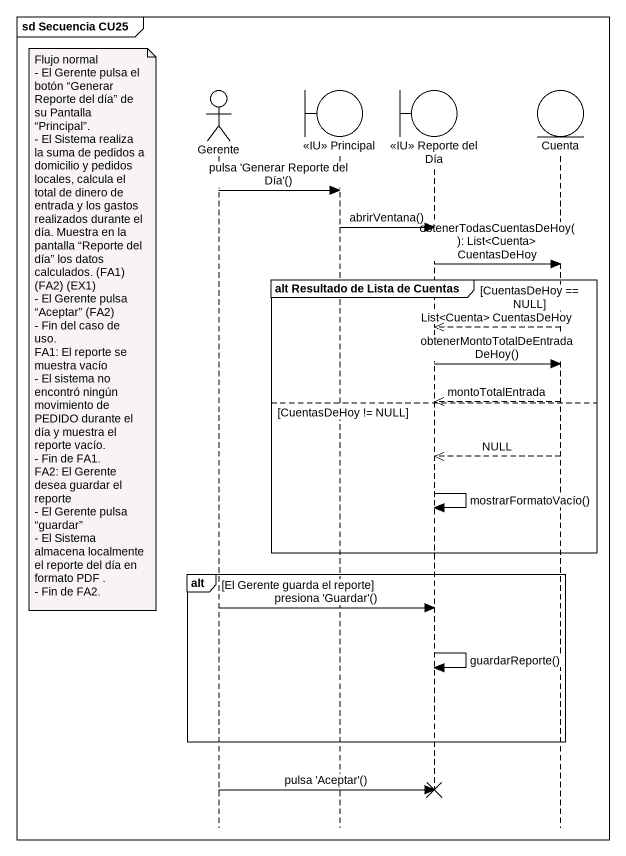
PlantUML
@startuml
mainframe sd Secuencia CU25
hide footbox
actor Gerente
boundary "<<IU>> Principal" as IU_Principal
boundary "<<IU>> Reporte del Día" as IU_Reporte_del_Día
entity Cuenta

Gerente -> IU_Principal : pulsa 'Generar Reporte del Día'()
IU_Principal -> IU_Reporte_del_Día : abrirVentana()
IU_Reporte_del_Día -> Cuenta : obtenerTodasCuentasDeHoy(): List<Cuenta> CuentasDeHoy
group alt Resultado de Lista de Cuentas [CuentasDeHoy == NULL]
  Cuenta -->> IU_Reporte_del_Día : List<Cuenta> CuentasDeHoy
  note left of Gerente
    Flujo normal
    - El Gerente pulsa el botón “Generar Reporte del día” de su Pantalla “Principal”.
    - El Sistema realiza la suma de pedidos a domicilio y pedidos locales, calcula el total de dinero de entrada y los gastos realizados durante el día. Muestra en la pantalla “Reporte del día” los datos calculados. (FA1) (FA2) (EX1)
    - El Gerente pulsa “Aceptar” (FA2)
    - Fin del caso de uso.
    FA1: El reporte se muestra vacío
    - El sistema no encontró ningún movimiento de PEDIDO durante el día y muestra el reporte vacío.
    - Fin de FA1.
    FA2: El Gerente desea guardar el reporte
    - El Gerente pulsa “guardar”
    - El Sistema almacena localmente el reporte del día en formato PDF .
    - Fin de FA2.
  end note
  IU_Reporte_del_Día -> Cuenta : obtenerMontoTotalDeEntradaDeHoy()
  Cuenta -->> IU_Reporte_del_Día : montoTotalEntrada
else CuentasDeHoy != NULL
  Cuenta -->> IU_Reporte_del_Día : NULL
  IU_Reporte_del_Día -> IU_Reporte_del_Día : mostrarFormatoVacío()
end
alt El Gerente guarda el reporte
  Gerente -> IU_Reporte_del_Día : presiona 'Guardar'()
  IU_Reporte_del_Día -> IU_Reporte_del_Día : guardarReporte()
end
Gerente -> IU_Reporte_del_Día !! : pulsa 'Aceptar'()
@enduml
